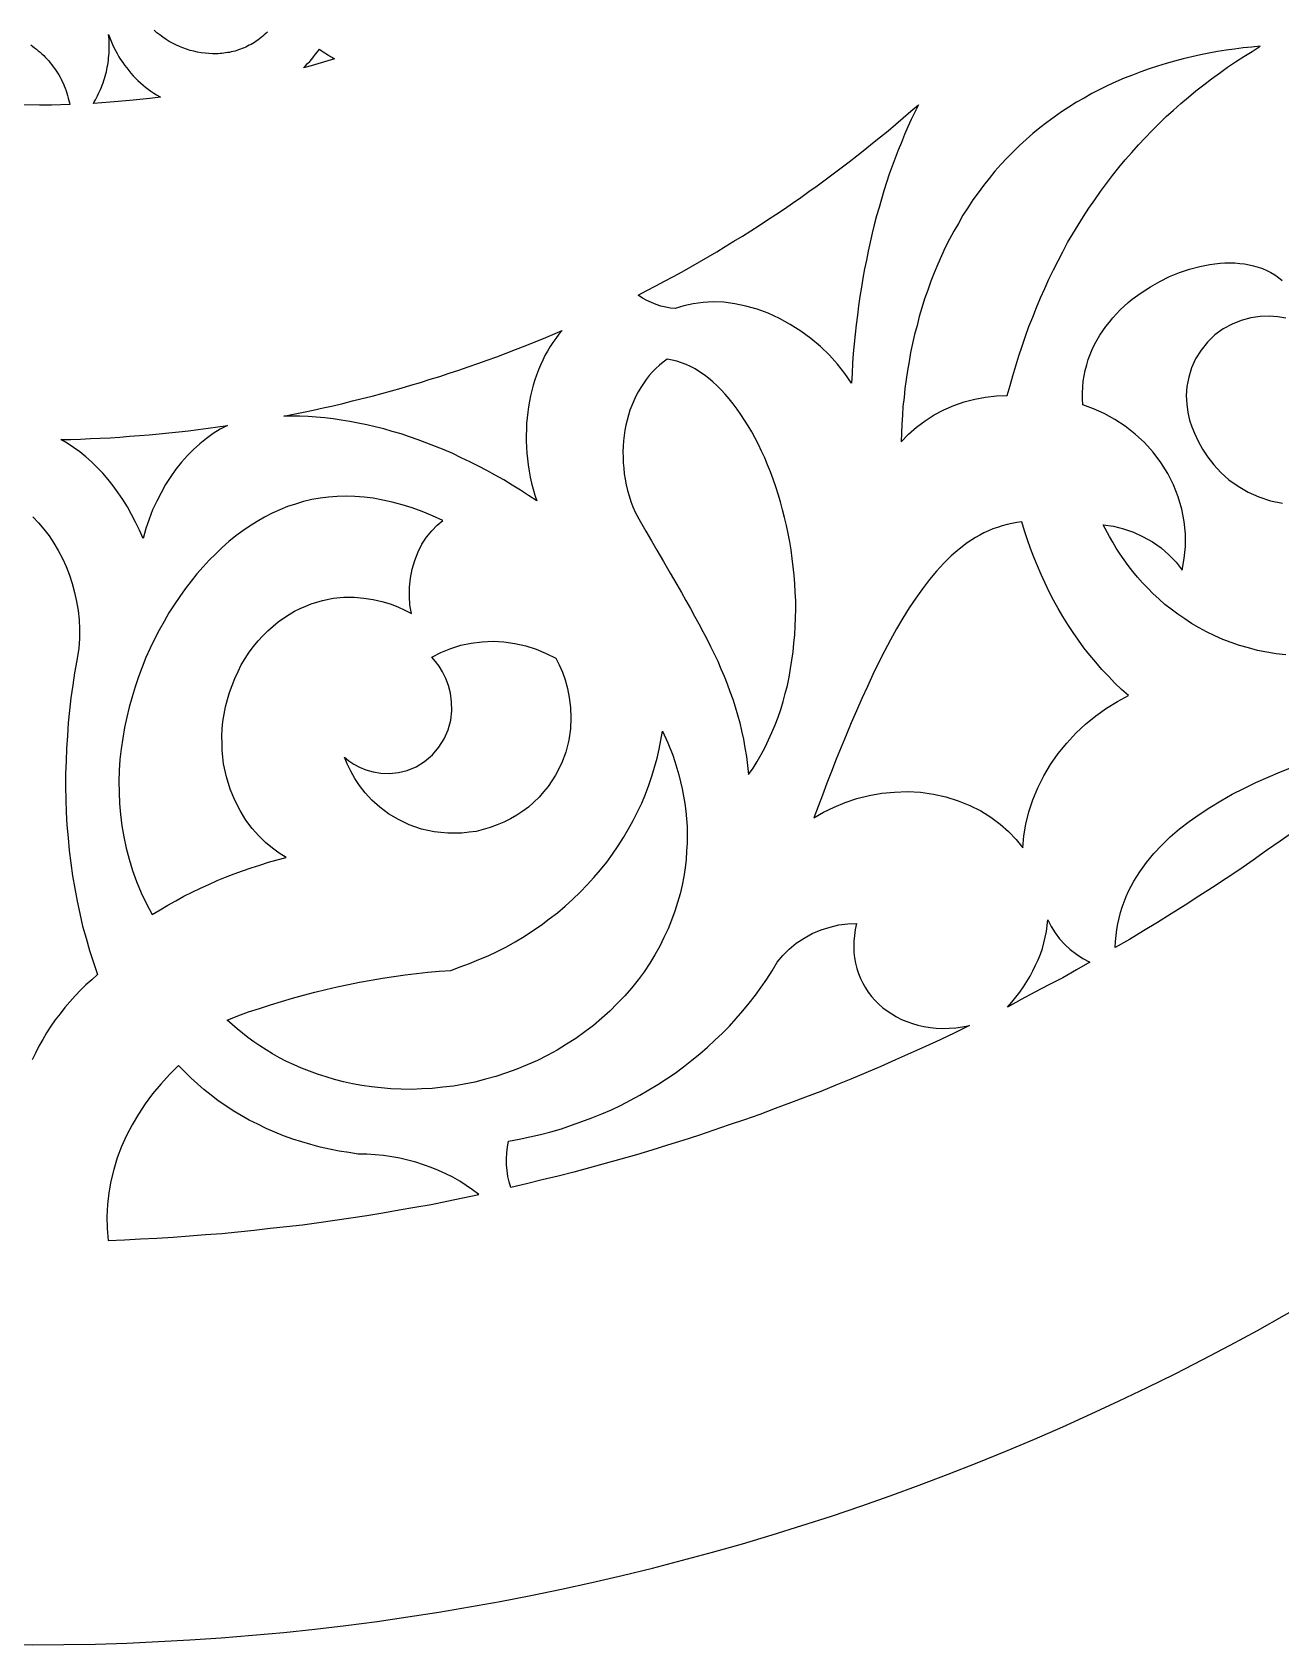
# Model space of a CAD drawing. Extents: x -1903 to -234, y -575 to 545.
# Drawn here: x -424.1 to -330.8, y -155.8 to -35.4 of the extents above; entities that cross this region are included whole.
import ezdxf

# ---------------------------------------------------------------- set-up
doc = ezdxf.new("R2010")
doc.units = 0
doc.layers.add('LAYER_1', color=18, linetype='CONTINUOUS')

msp = doc.modelspace()

# ---------------------------------------------------------------- linework, layer by layer
at = {"layer": 'LAYER_1'}
for points in [[(-424.07, 224.18, 0.414214), (-614.07, 34.18, 0.414214), (-424.07, -155.82, 0.414214), (-234.07, 34.18, 0.414214)], [(-402.63, -36.64, 0.018035), (-401.51, -37.34), (-401.74, -37.42), (-403.25, -37.87), (-403.81, -38.03), (-403.66, -37.88), (-403.51, -37.71), (-403.35, -37.54), (-403.2, -37.37), (-403.06, -37.19), (-402.91, -37.01), (-402.77, -36.82)]]:
    msp.add_lwpolyline(points, format="xyb", close=True, dxfattribs=at)
for points in [[(-418.28, -35.78), (-418.18, -36.02), (-418.08, -36.27), (-417.97, -36.5), (-417.85, -36.74), (-417.73, -36.96), (-417.6, -37.19), (-417.47, -37.41), (-417.32, -37.62), (-417.18, -37.83), (-417.02, -38.03), (-416.87, -38.23), (-416.7, -38.43), (-416.53, -38.61), (-416.36, -38.8), (-416.18, -38.97), (-415.99, -39.14), (-415.8, -39.31), (-415.61, -39.47), (-415.41, -39.62), (-415.21, -39.77), (-415, -39.91), (-414.79, -40.04), (-414.57, -40.17), (-414.5, -40.21), (-415.3, -40.31), (-416.78, -40.47), (-418.26, -40.6), (-419.51, -40.68), (-419.44, -40.56), (-419.35, -40.41), (-419.27, -40.26), (-419.19, -40.11), (-419.12, -39.95), (-419.04, -39.79), (-418.97, -39.63), (-418.91, -39.47), (-418.84, -39.31), (-418.78, -39.15), (-418.73, -38.98), (-418.68, -38.82), (-418.63, -38.65), (-418.58, -38.48), (-418.54, -38.31), (-418.5, -38.14), (-418.47, -37.97), (-418.44, -37.8), (-418.41, -37.63), (-418.39, -37.46), (-418.37, -37.28), (-418.35, -37.11), (-418.34, -36.93), (-418.33, -36.76), (-418.32, -36.58), (-418.32, -36.41), (-418.32, -36.23), (-418.33, -36.06), (-418.34, -35.88), (-418.35, -35.7), (-418.37, -35.53)], [(-332.35, -36.41), (-332.98, -36.48), (-333.62, -36.54), (-334.27, -36.62), (-334.91, -36.7), (-335.55, -36.81), (-336.19, -36.92), (-336.83, -37.06), (-337.47, -37.2), (-338.11, -37.36), (-338.76, -37.52), (-339.39, -37.7), (-340.03, -37.89), (-340.66, -38.11), (-341.28, -38.32), (-341.9, -38.57), (-342.52, -38.8), (-343.14, -39.07), (-343.74, -39.34), (-344.34, -39.65), (-344.93, -39.95), (-345.51, -40.28), (-346.09, -40.6), (-346.65, -40.96), (-347.21, -41.32), (-347.75, -41.71), (-348.29, -42.1), (-348.82, -42.51), (-349.34, -42.92), (-349.84, -43.37), (-350.34, -43.82), (-350.81, -44.29), (-351.29, -44.76), (-351.74, -45.25), (-352.19, -45.75), (-352.61, -46.28), (-353.03, -46.81), (-353.43, -47.35), (-353.83, -47.89), (-354.2, -48.47), (-354.56, -49.04), (-354.9, -49.64), (-355.25, -50.22), (-355.56, -50.83), (-355.88, -51.44), (-356.16, -52.07), (-356.44, -52.7), (-356.7, -53.34), (-356.96, -53.97), (-357.19, -54.62), (-357.42, -55.27), (-357.62, -55.94), (-357.82, -56.61), (-357.99, -57.27), (-358.17, -57.94), (-358.32, -58.61), (-358.47, -59.28), (-358.58, -59.95), (-358.71, -60.63), (-358.8, -61.31), (-358.89, -61.98), (-358.96, -62.65), (-359.04, -63.32), (-359.08, -63.98), (-359.13, -64.65), (-359.15, -65.31), (-359.18, -65.97), (-358.63, -65.4), (-358.04, -64.87), (-357.39, -64.39), (-356.71, -63.95), (-356, -63.57), (-355.25, -63.24), (-354.48, -62.98), (-353.68, -62.78), (-352.87, -62.62), (-352.06, -62.53), (-351.25, -62.51), (-351.04, -61.76), (-350.84, -61.02), (-350.61, -60.29), (-350.39, -59.54), (-350.15, -58.81), (-349.9, -58.08), (-349.63, -57.35), (-349.35, -56.64), (-349.06, -55.92), (-348.77, -55.21), (-348.45, -54.5), (-348.14, -53.8), (-347.79, -53.12), (-347.45, -52.44), (-347.09, -51.76), (-346.74, -51.08), (-346.35, -50.43), (-345.96, -49.78), (-345.55, -49.14), (-345.15, -48.5), (-344.72, -47.88), (-344.29, -47.26), (-343.83, -46.66), (-343.39, -46.06), (-342.92, -45.48), (-342.45, -44.89), (-341.95, -44.34), (-341.46, -43.78), (-340.95, -43.24), (-340.44, -42.7), (-339.91, -42.18), (-339.38, -41.67), (-338.83, -41.18), (-338.28, -40.68), (-337.72, -40.21), (-337.16, -39.73), (-336.57, -39.29), (-335.99, -38.84), (-335.4, -38.42), (-334.81, -37.98), (-334.2, -37.58), (-333.59, -37.17), (-332.96, -36.8)], [(-357.88, -40.78), (-358.15, -41.33), (-358.43, -41.88), (-358.68, -42.44), (-358.93, -43.01), (-359.16, -43.6), (-359.4, -44.18), (-359.63, -44.77), (-359.85, -45.36), (-360.06, -45.97), (-360.27, -46.58), (-360.46, -47.21), (-360.65, -47.83), (-360.83, -48.46), (-361.01, -49.09), (-361.18, -49.74), (-361.34, -50.38), (-361.49, -51.05), (-361.63, -51.71), (-361.77, -52.38), (-361.91, -53.04), (-362.03, -53.73), (-362.15, -54.41), (-362.25, -55.1), (-362.36, -55.8), (-362.44, -56.51), (-362.54, -57.21), (-362.61, -57.93), (-362.69, -58.64), (-362.75, -59.37), (-362.81, -60.09), (-362.84, -60.83), (-362.88, -61.57), (-363.38, -60.86), (-363.93, -60.16), (-364.54, -59.49), (-365.21, -58.85), (-365.92, -58.25), (-366.67, -57.69), (-367.46, -57.19), (-368.27, -56.74), (-369.1, -56.36), (-369.93, -56.06), (-370.77, -55.82), (-371.6, -55.65), (-372.42, -55.54), (-373.21, -55.51), (-373.97, -55.55), (-374.7, -55.65), (-375.4, -55.8), (-376.05, -56.01), (-376.41, -55.97), (-376.76, -55.91), (-377.12, -55.82), (-377.47, -55.7), (-377.82, -55.56), (-378.16, -55.4), (-378.5, -55.22), (-378.83, -55), (-378.17, -54.66), (-377.51, -54.31), (-376.85, -53.96), (-376.19, -53.61), (-375.53, -53.25), (-374.89, -52.88), (-374.24, -52.51), (-373.59, -52.14), (-372.94, -51.76), (-372.31, -51.37), (-371.67, -50.98), (-371.03, -50.59), (-370.4, -50.2), (-369.78, -49.79), (-369.15, -49.38), (-368.53, -48.97), (-367.9, -48.56), (-367.29, -48.13), (-366.68, -47.7), (-366.07, -47.27), (-365.46, -46.84), (-364.86, -46.4), (-364.26, -45.95), (-363.66, -45.5), (-363.07, -45.05), (-362.48, -44.59), (-361.9, -44.13), (-361.31, -43.66), (-360.73, -43.19), (-360.15, -42.72), (-359.58, -42.23), (-359.02, -41.75), (-358.45, -41.26)], [(-384.5, -57.65), (-384.74, -57.93), (-384.97, -58.23), (-385.19, -58.53), (-385.4, -58.85), (-385.59, -59.18), (-385.78, -59.52), (-385.95, -59.87), (-386.11, -60.23), (-386.26, -60.59), (-386.4, -60.97), (-386.53, -61.34), (-386.65, -61.73), (-386.76, -62.12), (-386.85, -62.52), (-386.93, -62.92), (-387.01, -63.34), (-387.07, -63.75), (-387.11, -64.18), (-387.15, -64.6), (-387.17, -65.04), (-387.18, -65.47), (-387.18, -65.91), (-387.16, -66.35), (-387.13, -66.8), (-387.09, -67.24), (-387.03, -67.69), (-386.96, -68.14), (-386.88, -68.59), (-386.78, -69.04), (-386.66, -69.49), (-386.53, -69.94), (-386.39, -70.38), (-387, -69.98), (-387.61, -69.57), (-388.24, -69.19), (-388.86, -68.81), (-389.49, -68.46), (-390.11, -68.11), (-390.75, -67.79), (-391.38, -67.46), (-392.03, -67.15), (-392.67, -66.84), (-393.31, -66.57), (-393.95, -66.3), (-394.6, -66.06), (-395.24, -65.81), (-395.89, -65.59), (-396.53, -65.37), (-397.18, -65.18), (-397.82, -65), (-398.45, -64.85), (-399.09, -64.69), (-399.73, -64.56), (-400.36, -64.43), (-400.99, -64.34), (-401.61, -64.24), (-402.23, -64.18), (-402.86, -64.11), (-403.47, -64.08), (-404.08, -64.04), (-404.68, -64.04), (-405.29, -64.04), (-404.55, -63.89), (-403.81, -63.74), (-403.08, -63.59), (-402.34, -63.43), (-401.61, -63.26), (-400.88, -63.09), (-400.15, -62.91), (-399.42, -62.73), (-398.69, -62.54), (-397.97, -62.34), (-397.24, -62.15), (-396.52, -61.95), (-395.8, -61.74), (-395.08, -61.52), (-394.36, -61.29), (-393.64, -61.07), (-392.93, -60.84), (-392.22, -60.6), (-391.51, -60.36), (-390.8, -60.11), (-390.09, -59.87), (-389.38, -59.6), (-388.68, -59.33), (-387.98, -59.07), (-387.27, -58.8), (-386.58, -58.52), (-385.89, -58.23), (-385.19, -57.94)], [(-376.64, -59.79), (-376.94, -60), (-377.23, -60.23), (-377.5, -60.48), (-377.75, -60.74), (-377.99, -61.01), (-378.22, -61.3), (-378.43, -61.6), (-378.63, -61.91), (-378.82, -62.23), (-378.99, -62.55), (-379.15, -62.89), (-379.3, -63.24), (-379.43, -63.59), (-379.55, -63.96), (-379.65, -64.33), (-379.74, -64.71), (-379.81, -65.1), (-379.87, -65.49), (-379.91, -65.89), (-379.94, -66.29), (-379.96, -66.7), (-379.95, -67.11), (-379.94, -67.52), (-379.9, -67.93), (-379.86, -68.35), (-379.79, -68.76), (-379.71, -69.17), (-379.61, -69.59), (-379.5, -70), (-379.36, -70.41), (-379.21, -70.82), (-379.05, -71.22), (-378.64, -71.93), (-378.24, -72.64), (-377.83, -73.35), (-377.43, -74.05), (-376.93, -74.91), (-376.44, -75.76), (-375.94, -76.61), (-375.59, -77.22), (-375.25, -77.82), (-374.92, -78.4), (-374.6, -78.98), (-374.29, -79.55), (-373.98, -80.12), (-373.7, -80.68), (-373.41, -81.24), (-373.14, -81.8), (-372.88, -82.35), (-372.64, -82.91), (-372.39, -83.47), (-372.18, -84.04), (-371.96, -84.6), (-371.76, -85.18), (-371.57, -85.76), (-371.4, -86.35), (-371.23, -86.95), (-371.09, -87.56), (-370.95, -88.18), (-370.84, -88.82), (-370.73, -89.47), (-370.65, -90.13), (-370.58, -90.82), (-370.24, -90.33), (-369.93, -89.83), (-369.63, -89.31), (-369.34, -88.77), (-369.08, -88.23), (-368.83, -87.67), (-368.59, -87.11), (-368.37, -86.53), (-368.17, -85.95), (-367.99, -85.36), (-367.83, -84.76), (-367.67, -84.15), (-367.55, -83.53), (-367.43, -82.9), (-367.33, -82.28), (-367.24, -81.65), (-367.18, -81.01), (-367.12, -80.38), (-367.09, -79.74), (-367.06, -79.11), (-367.05, -78.47), (-367.05, -77.84), (-367.08, -77.2), (-367.11, -76.56), (-367.17, -75.93), (-367.23, -75.29), (-367.31, -74.67), (-367.39, -74.04), (-367.5, -73.43), (-367.61, -72.81), (-367.74, -72.21), (-367.88, -71.61), (-368.03, -71.03), (-368.19, -70.44), (-368.36, -69.87), (-368.54, -69.31), (-368.74, -68.76), (-368.94, -68.21), (-369.15, -67.69), (-369.37, -67.16), (-369.6, -66.66), (-369.84, -66.17), (-370.08, -65.69), (-370.34, -65.22), (-370.6, -64.77), (-370.87, -64.33), (-371.15, -63.92), (-371.43, -63.51), (-371.72, -63.13), (-372.01, -62.76), (-372.32, -62.41), (-372.62, -62.08), (-372.93, -61.77), (-373.25, -61.47), (-373.57, -61.2), (-373.9, -60.95), (-374.23, -60.73), (-374.56, -60.52), (-374.9, -60.34), (-375.24, -60.18), (-375.58, -60.05), (-375.93, -59.94), (-376.29, -59.85)], [(-409.48, -64.74), (-410.03, -65.02), (-410.55, -65.34), (-411.06, -65.71), (-411.56, -66.1), (-412.03, -66.53), (-412.49, -66.98), (-412.92, -67.48), (-413.34, -68), (-413.73, -68.56), (-414.11, -69.15), (-414.45, -69.76), (-414.78, -70.39), (-415.08, -71.05), (-415.35, -71.73), (-415.59, -72.44), (-415.8, -73.18), (-416.06, -72.56), (-416.35, -71.96), (-416.65, -71.38), (-416.97, -70.82), (-417.3, -70.28), (-417.66, -69.76), (-418.03, -69.25), (-418.41, -68.77), (-418.81, -68.31), (-419.22, -67.87), (-419.65, -67.46), (-420.08, -67.08), (-420.53, -66.72), (-420.99, -66.39), (-421.46, -66.07), (-421.94, -65.79), (-421.2, -65.78), (-420.47, -65.75), (-419.73, -65.72), (-419, -65.68), (-418.26, -65.65), (-417.53, -65.6), (-416.8, -65.54), (-416.06, -65.49), (-415.33, -65.43), (-414.6, -65.37), (-413.86, -65.29), (-413.13, -65.21), (-412.4, -65.13), (-411.67, -65.05), (-410.94, -64.95), (-410.21, -64.84)], [(-393.4, -71.84), (-394.18, -71.48), (-394.95, -71.16), (-395.71, -70.89), (-396.45, -70.66), (-397.18, -70.48), (-397.89, -70.31), (-398.6, -70.18), (-399.29, -70.09), (-399.97, -70.05), (-400.63, -70.03), (-401.29, -70.05), (-401.94, -70.09), (-402.57, -70.17), (-403.19, -70.28), (-403.81, -70.43), (-404.41, -70.61), (-405, -70.8), (-405.58, -71.03), (-406.16, -71.29), (-406.72, -71.59), (-407.27, -71.91), (-407.81, -72.24), (-408.34, -72.6), (-408.87, -72.99), (-409.38, -73.41), (-409.88, -73.85), (-410.37, -74.32), (-410.85, -74.79), (-411.31, -75.29), (-411.77, -75.82), (-412.21, -76.36), (-412.65, -76.93), (-413.06, -77.52), (-413.47, -78.13), (-413.86, -78.74), (-414.23, -79.38), (-414.59, -80.03), (-414.94, -80.69), (-415.27, -81.38), (-415.58, -82.08), (-415.87, -82.79), (-416.14, -83.52), (-416.39, -84.26), (-416.62, -85.01), (-416.83, -85.77), (-417.02, -86.54), (-417.18, -87.31), (-417.32, -88.1), (-417.43, -88.9), (-417.52, -89.7), (-417.57, -90.51), (-417.6, -91.33), (-417.59, -92.15), (-417.56, -92.97), (-417.49, -93.8), (-417.38, -94.64), (-417.24, -95.47), (-417.06, -96.31), (-416.84, -97.14), (-416.58, -97.98), (-416.28, -98.81), (-415.94, -99.64), (-415.55, -100.47), (-415.11, -101.28), (-414.52, -100.93), (-413.94, -100.57), (-413.34, -100.24), (-412.74, -99.91), (-412.12, -99.61), (-411.51, -99.31), (-410.89, -99.03), (-410.27, -98.74), (-409.63, -98.48), (-409, -98.23), (-408.36, -98), (-407.72, -97.78), (-407.07, -97.58), (-406.42, -97.36), (-405.77, -97.19), (-405.12, -97.01), (-405.63, -96.68), (-406.14, -96.31), (-406.65, -95.88), (-407.15, -95.39), (-407.64, -94.84), (-408.11, -94.21), (-408.55, -93.51), (-408.95, -92.74), (-409.29, -91.9), (-409.57, -90.99), (-409.78, -90.02), (-409.83, -89.51), (-409.89, -89), (-409.9, -88.47), (-409.92, -87.94), (-409.88, -87.4), (-409.84, -86.86), (-409.74, -86.31), (-409.65, -85.76), (-409.5, -85.22), (-409.35, -84.68), (-409.15, -84.16), (-408.95, -83.63), (-408.7, -83.12), (-408.46, -82.62), (-408.16, -82.15), (-407.87, -81.68), (-407.54, -81.25), (-407.2, -80.82), (-406.84, -80.44), (-406.48, -80.07), (-406.09, -79.74), (-405.7, -79.41), (-405.3, -79.13), (-404.89, -78.85), (-404.48, -78.62), (-404.06, -78.4), (-403.65, -78.23), (-403.23, -78.06), (-402.4, -77.81), (-401.59, -77.65), (-400.8, -77.57), (-400.03, -77.57), (-399.3, -77.63), (-398.62, -77.74), (-397.97, -77.88), (-397.35, -78.07), (-396.78, -78.29), (-396.25, -78.53), (-395.75, -78.79), (-395.86, -78.15), (-395.9, -77.48), (-395.89, -76.81), (-395.82, -76.14), (-395.69, -75.47), (-395.5, -74.82), (-395.26, -74.19), (-394.97, -73.61), (-394.62, -73.08), (-394.24, -72.61), (-393.83, -72.19)], [(-350.17, -71.94), (-350.54, -71.99), (-350.91, -72.06), (-351.27, -72.14), (-351.62, -72.24), (-351.97, -72.35), (-352.32, -72.47), (-352.66, -72.61), (-352.99, -72.76), (-353.31, -72.93), (-353.63, -73.11), (-354.25, -73.51), (-354.85, -73.98), (-355.43, -74.48), (-356, -75.03), (-356.54, -75.62), (-357.07, -76.25), (-357.59, -76.93), (-358.08, -77.64), (-358.58, -78.37), (-359.06, -79.14), (-359.52, -79.94), (-359.98, -80.76), (-360.42, -81.61), (-360.86, -82.47), (-361.29, -83.34), (-361.7, -84.23), (-362.11, -85.13), (-362.51, -86.05), (-362.9, -86.96), (-363.28, -87.86), (-363.66, -88.77), (-364.02, -89.67), (-364.38, -90.58), (-364.72, -91.47), (-365.06, -92.35), (-365.38, -93.19), (-365.71, -94.04), (-364.97, -93.62), (-364.18, -93.24), (-363.35, -92.89), (-362.48, -92.6), (-361.57, -92.37), (-360.63, -92.21), (-359.67, -92.12), (-358.7, -92.09), (-357.73, -92.14), (-356.77, -92.27), (-355.83, -92.48), (-354.92, -92.77), (-354.05, -93.12), (-353.23, -93.53), (-352.48, -94), (-351.78, -94.51), (-351.15, -95.07), (-350.59, -95.66), (-350.1, -96.28), (-350.02, -95.4), (-349.86, -94.51), (-349.64, -93.61), (-349.33, -92.71), (-348.96, -91.81), (-348.53, -90.92), (-348.02, -90.06), (-347.44, -89.24), (-346.8, -88.47), (-346.12, -87.73), (-345.4, -87.05), (-344.63, -86.42), (-343.84, -85.86), (-343.02, -85.37), (-342.2, -84.92), (-342.71, -84.45), (-343.22, -83.98), (-343.7, -83.47), (-344.18, -82.97), (-344.64, -82.43), (-345.09, -81.9), (-345.52, -81.34), (-345.94, -80.78), (-346.34, -80.2), (-346.73, -79.61), (-347.1, -79.01), (-347.46, -78.4), (-347.79, -77.78), (-348.13, -77.16), (-348.43, -76.52), (-348.73, -75.88), (-349, -75.23), (-349.27, -74.58), (-349.51, -73.93), (-349.75, -73.27), (-349.96, -72.6)], [(-384.96, -82.12), (-384.71, -82.62), (-384.48, -83.16), (-384.27, -83.75), (-384.1, -84.39), (-383.96, -85.07), (-383.87, -85.8), (-383.84, -86.58), (-383.88, -87.4), (-384, -88.25), (-384.22, -89.13), (-384.55, -90), (-384.99, -90.86), (-385.27, -91.28), (-385.55, -91.7), (-385.88, -92.1), (-386.22, -92.5), (-386.61, -92.87), (-387, -93.24), (-387.44, -93.55), (-387.88, -93.86), (-388.36, -94.12), (-388.84, -94.38), (-389.35, -94.58), (-389.86, -94.78), (-390.39, -94.93), (-390.92, -95.07), (-391.45, -95.13), (-391.99, -95.2), (-392.51, -95.2), (-393.04, -95.2), (-393.55, -95.15), (-394.05, -95.1), (-395.01, -94.89), (-395.91, -94.58), (-396.73, -94.18), (-397.47, -93.74), (-398.12, -93.24), (-398.7, -92.72), (-399.2, -92.19), (-399.63, -91.64), (-399.99, -91.1), (-400.29, -90.56), (-400.55, -90.02), (-400.75, -89.51), (-400.43, -89.78), (-400.05, -90.03), (-399.63, -90.26), (-399.15, -90.46), (-398.61, -90.61), (-398.03, -90.71), (-397.4, -90.73), (-396.73, -90.67), (-396.06, -90.51), (-395.4, -90.23), (-394.77, -89.84), (-394.19, -89.35), (-393.7, -88.78), (-393.3, -88.15), (-393, -87.47), (-392.82, -86.76), (-392.74, -86.06), (-392.75, -85.38), (-392.84, -84.74), (-392.99, -84.16), (-393.19, -83.63), (-393.43, -83.15), (-393.68, -82.73), (-393.95, -82.37), (-394.23, -82.05), (-393.55, -81.69), (-392.82, -81.39), (-392.07, -81.16), (-391.28, -80.99), (-390.47, -80.9), (-389.66, -80.86), (-388.84, -80.9), (-388.02, -81.02), (-387.22, -81.21), (-386.43, -81.46), (-385.68, -81.77)], [(-376.99, -87.57), (-376.6, -88.44), (-376.24, -89.36), (-376.08, -89.85), (-375.92, -90.33), (-375.78, -90.84), (-375.65, -91.36), (-375.54, -91.89), (-375.42, -92.42), (-375.34, -92.98), (-375.26, -93.54), (-375.22, -94.12), (-375.17, -94.7), (-375.17, -95.3), (-375.16, -95.91), (-375.2, -96.53), (-375.23, -97.15), (-375.32, -97.79), (-375.4, -98.42), (-375.54, -99.07), (-375.68, -99.72), (-375.87, -100.38), (-376.07, -101.03), (-376.32, -101.68), (-376.58, -102.33), (-376.89, -102.98), (-377.2, -103.63), (-377.58, -104.27), (-377.95, -104.91), (-378.38, -105.54), (-378.82, -106.16), (-379.32, -106.76), (-379.82, -107.35), (-380.38, -107.92), (-380.93, -108.48), (-381.54, -109.02), (-382.15, -109.56), (-382.81, -110.04), (-383.47, -110.52), (-384.17, -110.96), (-384.87, -111.4), (-385.61, -111.79), (-386.34, -112.18), (-387.11, -112.5), (-387.87, -112.82), (-388.66, -113.09), (-389.44, -113.36), (-390.23, -113.58), (-391.02, -113.8), (-391.82, -113.94), (-392.62, -114.08), (-393.41, -114.17), (-394.2, -114.26), (-394.98, -114.3), (-395.75, -114.34), (-396.52, -114.31), (-397.28, -114.28), (-398.01, -114.21), (-398.74, -114.14), (-399.45, -114.03), (-400.15, -113.92), (-400.82, -113.77), (-401.49, -113.6), (-402.13, -113.4), (-402.77, -113.2), (-403.37, -112.97), (-403.96, -112.74), (-404.52, -112.49), (-405.08, -112.24), (-405.6, -111.97), (-406.12, -111.68), (-406.6, -111.38), (-407.08, -111.08), (-407.52, -110.77), (-407.97, -110.45), (-408.78, -109.81), (-409.52, -109.15), (-408.72, -108.85), (-407.92, -108.55), (-407.1, -108.29), (-406.29, -108.02), (-405.46, -107.77), (-404.64, -107.51), (-403.81, -107.29), (-402.98, -107.07), (-402.14, -106.88), (-401.3, -106.68), (-400.46, -106.5), (-399.62, -106.32), (-398.77, -106.17), (-397.92, -106.03), (-397.07, -105.91), (-396.22, -105.77), (-395.37, -105.67), (-394.52, -105.57), (-393.67, -105.51), (-392.82, -105.44), (-392.12, -105.19), (-391.41, -104.93), (-390.72, -104.64), (-390.02, -104.35), (-389.34, -104.02), (-388.66, -103.69), (-388, -103.3), (-387.34, -102.91), (-386.7, -102.48), (-386.07, -102.06), (-385.46, -101.6), (-384.85, -101.15), (-384.27, -100.64), (-383.7, -100.13), (-383.16, -99.6), (-382.63, -99.06), (-382.13, -98.5), (-381.63, -97.94), (-381.17, -97.35), (-380.73, -96.75), (-380.32, -96.13), (-379.91, -95.51), (-379.55, -94.87), (-379.19, -94.24), (-378.87, -93.59), (-378.55, -92.94), (-378.28, -92.28), (-378.02, -91.61), (-377.8, -90.94), (-377.59, -90.26), (-377.41, -89.59), (-377.24, -88.92), (-377.12, -88.24)], [(-362.5, -101.94), (-362.6, -102.39), (-362.66, -102.83), (-362.7, -103.26), (-362.71, -103.68), (-362.7, -104.1), (-362.65, -104.51), (-362.58, -104.91), (-362.48, -105.3), (-362.36, -105.68), (-362.22, -106.05), (-362.04, -106.4), (-361.85, -106.75), (-361.63, -107.07), (-361.39, -107.39), (-361.13, -107.68), (-360.85, -107.96), (-360.55, -108.23), (-360.23, -108.47), (-359.88, -108.7), (-359.52, -108.91), (-359.15, -109.1), (-358.75, -109.26), (-358.34, -109.41), (-357.92, -109.53), (-357.48, -109.63), (-357.02, -109.71), (-356.55, -109.76), (-356.08, -109.78), (-355.59, -109.77), (-355.1, -109.73), (-354.6, -109.67), (-354.08, -109.57), (-355.17, -110.11), (-356.27, -110.63), (-357.37, -111.13), (-358.48, -111.63), (-359.59, -112.13), (-360.69, -112.63), (-361.82, -113.09), (-362.94, -113.56), (-364.06, -114.02), (-365.18, -114.48), (-366.31, -114.91), (-367.45, -115.34), (-368.59, -115.77), (-369.72, -116.2), (-370.87, -116.6), (-372.01, -116.99), (-373.16, -117.39), (-374.31, -117.78), (-375.47, -118.15), (-376.63, -118.5), (-377.79, -118.86), (-378.95, -119.22), (-380.11, -119.55), (-381.28, -119.87), (-382.45, -120.19), (-383.63, -120.52), (-384.8, -120.82), (-385.98, -121.1), (-387.16, -121.39), (-388.34, -121.67), (-388.46, -121.25), (-388.55, -120.83), (-388.61, -120.4), (-388.65, -119.96), (-388.65, -119.52), (-388.63, -119.08), (-388.58, -118.63), (-388.5, -118.19), (-387.7, -118.04), (-386.9, -117.88), (-386.11, -117.69), (-385.33, -117.5), (-384.55, -117.27), (-383.79, -117.01), (-383.03, -116.74), (-382.28, -116.46), (-381.54, -116.16), (-380.81, -115.85), (-380.09, -115.51), (-379.39, -115.14), (-378.7, -114.76), (-378.02, -114.37), (-377.35, -113.96), (-376.69, -113.54), (-376.05, -113.11), (-375.42, -112.64), (-374.82, -112.16), (-374.22, -111.68), (-373.64, -111.17), (-373.08, -110.66), (-372.53, -110.14), (-372, -109.6), (-371.49, -109.04), (-371, -108.47), (-370.52, -107.88), (-370.06, -107.29), (-369.63, -106.69), (-369.21, -106.09), (-368.81, -105.47), (-368.43, -104.83), (-368.02, -104.33), (-367.54, -103.85), (-367.01, -103.42), (-366.43, -103.03), (-365.81, -102.69), (-365.16, -102.42), (-364.49, -102.21), (-363.82, -102.05), (-363.15, -101.96)], [(-348.23, -101.66), (-347.97, -102.17), (-347.68, -102.64), (-347.34, -103.09), (-346.96, -103.51), (-346.55, -103.89), (-346.09, -104.24), (-345.6, -104.56), (-345.08, -104.83), (-346.09, -105.41), (-347.11, -105.99), (-348.14, -106.53), (-349.18, -107.08), (-350.21, -107.63), (-351.24, -108.18), (-350.92, -107.81), (-350.61, -107.44), (-350.32, -107.06), (-350.04, -106.67), (-349.79, -106.28), (-349.55, -105.88), (-349.33, -105.47), (-349.13, -105.06), (-348.94, -104.65), (-348.78, -104.23), (-348.63, -103.82), (-348.51, -103.39), (-348.41, -102.96), (-348.33, -102.53), (-348.27, -102.09)], [(-390.72, -122.19), (-391.18, -121.83), (-391.66, -121.5), (-392.15, -121.19), (-392.66, -120.9), (-393.19, -120.63), (-393.73, -120.39), (-394.28, -120.17), (-394.84, -119.97), (-395.42, -119.78), (-396.01, -119.61), (-396.61, -119.48), (-397.22, -119.36), (-397.83, -119.27), (-398.46, -119.21), (-399.09, -119.17), (-399.72, -119.16), (-400.44, -119.05), (-401.15, -118.94), (-401.86, -118.79), (-402.56, -118.64), (-403.26, -118.45), (-403.95, -118.26), (-404.62, -118.04), (-405.3, -117.8), (-405.95, -117.53), (-406.6, -117.25), (-407.23, -116.94), (-407.86, -116.62), (-408.46, -116.28), (-409.06, -115.94), (-409.62, -115.56), (-410.19, -115.18), (-410.72, -114.77), (-411.25, -114.35), (-411.74, -113.91), (-412.24, -113.47), (-412.69, -113), (-413.14, -112.54), (-413.83, -113.23), (-414.47, -113.94), (-415.08, -114.67), (-415.63, -115.41), (-416.15, -116.18), (-416.61, -116.97), (-417.03, -117.78), (-417.4, -118.61), (-417.72, -119.45), (-417.99, -120.31), (-418.2, -121.18), (-418.36, -122.06), (-418.46, -122.94), (-418.5, -123.83), (-418.49, -124.72), (-418.41, -125.62), (-417.19, -125.56), (-415.98, -125.5), (-414.77, -125.44), (-413.55, -125.37), (-412.34, -125.28), (-411.13, -125.18), (-409.92, -125.09), (-408.71, -124.98), (-407.51, -124.85), (-406.3, -124.71), (-405.09, -124.58), (-403.89, -124.44), (-402.68, -124.27), (-401.48, -124.1), (-400.28, -123.93), (-399.08, -123.76), (-397.88, -123.55), (-396.68, -123.34), (-395.49, -123.13), (-394.29, -122.92), (-393.1, -122.68), (-391.91, -122.44)]]:
    msp.add_lwpolyline(points, close=True, dxfattribs=at)
for points in [[(-406.51, -35.35), (-406.62, -35.46), (-406.74, -35.57), (-406.86, -35.67), (-406.98, -35.77), (-407.1, -35.86), (-407.22, -35.95), (-407.35, -36.04), (-407.47, -36.12), (-407.6, -36.2), (-407.73, -36.27), (-407.86, -36.34), (-407.99, -36.41), (-408.12, -36.47), (-408.25, -36.53), (-408.39, -36.58), (-408.52, -36.64), (-408.66, -36.68), (-408.79, -36.73), (-408.93, -36.77), (-409.07, -36.8), (-409.21, -36.84), (-409.35, -36.87), (-409.49, -36.89), (-409.63, -36.91), (-409.77, -36.93), (-409.91, -36.95), (-410.05, -36.96), (-410.19, -36.97), (-410.33, -36.98), (-410.47, -36.98), (-410.61, -36.98), (-410.89, -36.96), (-411.17, -36.94), (-411.45, -36.9), (-411.73, -36.85), (-412.01, -36.79), (-412.28, -36.72), (-412.55, -36.63), (-412.82, -36.54), (-413.08, -36.43), (-413.34, -36.31), (-413.59, -36.19), (-413.84, -36.05), (-414.08, -35.9), (-414.32, -35.74), (-414.55, -35.57), (-414.77, -35.4), (-414.98, -35.21)], [(-424.19, -36.3), (-424.05, -36.41), (-423.9, -36.52), (-423.76, -36.63), (-423.62, -36.75), (-423.48, -36.86), (-423.35, -36.99), (-423.22, -37.11), (-423.09, -37.24), (-422.96, -37.38), (-422.84, -37.51), (-422.73, -37.65), (-422.61, -37.79), (-422.5, -37.94), (-422.39, -38.09), (-422.29, -38.24), (-422.19, -38.39), (-422.1, -38.55), (-422, -38.71), (-421.92, -38.87), (-421.83, -39.04), (-421.75, -39.21), (-421.68, -39.38), (-421.61, -39.55), (-421.54, -39.73), (-421.48, -39.91), (-421.43, -40.09), (-421.38, -40.28), (-421.33, -40.46), (-421.29, -40.65), (-421.26, -40.77), (-422.64, -40.81), (-423.54, -40.82), (-426.14, -40.79)], [(-330.45, -81.87), (-331.17, -81.8), (-331.87, -81.67), (-332.56, -81.54), (-333.23, -81.36), (-333.9, -81.18), (-334.53, -80.95), (-335.16, -80.72), (-335.76, -80.44), (-336.36, -80.16), (-336.92, -79.85), (-337.48, -79.54), (-338, -79.19), (-338.52, -78.84), (-339, -78.47), (-339.48, -78.1), (-339.92, -77.7), (-340.36, -77.31), (-340.76, -76.9), (-341.16, -76.49), (-341.52, -76.06), (-341.88, -75.64), (-342.21, -75.21), (-342.53, -74.77), (-342.82, -74.34), (-343.11, -73.9), (-343.37, -73.46), (-343.62, -73.03), (-344.08, -72.15), (-343.32, -72.27), (-342.56, -72.46), (-341.82, -72.72), (-341.09, -73.05), (-340.41, -73.44), (-339.76, -73.89), (-339.18, -74.4), (-338.64, -74.95), (-338.18, -75.55), (-338.03, -74.67), (-337.95, -73.77), (-337.95, -72.84), (-338.04, -71.91), (-338.21, -70.99), (-338.48, -70.07), (-338.83, -69.18), (-339.26, -68.32), (-339.78, -67.5), (-340.36, -66.73), (-341.01, -66.02), (-341.71, -65.38), (-342.45, -64.8), (-343.22, -64.29), (-344.01, -63.85), (-344.81, -63.49), (-345.6, -63.19), (-345.63, -62.74), (-345.63, -62.3), (-345.61, -61.87), (-345.57, -61.44), (-345.5, -61.03), (-345.42, -60.62), (-345.32, -60.22), (-345.2, -59.82), (-345.06, -59.44), (-344.9, -59.06), (-344.73, -58.7), (-344.54, -58.34), (-344.33, -58), (-344.11, -57.66), (-343.88, -57.34), (-343.62, -57.02), (-343.37, -56.71), (-343.1, -56.41), (-342.82, -56.11), (-342.52, -55.83), (-342.22, -55.56), (-341.91, -55.31), (-341.25, -54.82), (-340.56, -54.38), (-339.86, -53.98), (-339.13, -53.62), (-338.39, -53.32), (-337.63, -53.06), (-336.87, -52.87), (-336.49, -52.78), (-336.11, -52.71), (-335.74, -52.66), (-335.36, -52.62), (-334.99, -52.6), (-334.62, -52.59), (-334.25, -52.6), (-333.89, -52.63), (-333.54, -52.67), (-333.19, -52.73), (-332.85, -52.81), (-332.51, -52.91), (-332.19, -53.02), (-331.87, -53.16), (-331.56, -53.31), (-331.27, -53.49), (-330.98, -53.68), (-330.71, -53.9)], [(-330.45, -56.73), (-331.05, -56.62), (-331.7, -56.58), (-332.37, -56.6), (-333.06, -56.71), (-333.77, -56.89), (-334.46, -57.16), (-335.13, -57.53), (-335.74, -57.98), (-336.3, -58.52), (-336.77, -59.12), (-337.18, -59.76), (-337.48, -60.44), (-337.7, -61.13), (-337.83, -61.83), (-337.88, -62.5), (-337.85, -63.15), (-337.77, -63.76), (-337.64, -64.33), (-337.47, -64.84), (-337.26, -65.31), (-336.99, -65.9), (-336.67, -66.5), (-336.27, -67.1), (-335.82, -67.69), (-335.29, -68.25), (-334.69, -68.79), (-334.01, -69.28), (-333.27, -69.71), (-332.46, -70.08), (-331.6, -70.36), (-330.69, -70.55)], [(-424.04, -71.56), (-423.61, -72.01), (-423.2, -72.48), (-422.82, -72.99), (-422.46, -73.53), (-422.13, -74.09), (-421.82, -74.67), (-421.55, -75.28), (-421.3, -75.91), (-421.09, -76.55), (-420.91, -77.21), (-420.76, -77.88), (-420.65, -78.56), (-420.58, -79.25), (-420.54, -79.95), (-420.55, -80.66), (-420.59, -81.37), (-420.75, -82.29), (-420.92, -83.21), (-421.05, -84.14), (-421.18, -85.08), (-421.28, -86.02), (-421.38, -86.96), (-421.45, -87.91), (-421.52, -88.86), (-421.55, -89.81), (-421.58, -90.77), (-421.58, -91.72), (-421.57, -92.68), (-421.53, -93.63), (-421.49, -94.59), (-421.4, -95.54), (-421.32, -96.49), (-421.2, -97.44), (-421.07, -98.39), (-420.9, -99.33), (-420.73, -100.27), (-420.52, -101.2), (-420.31, -102.13), (-420.05, -103.04), (-419.79, -103.96), (-419.49, -104.85), (-419.19, -105.75), (-419.62, -106.14), (-420.06, -106.52), (-420.47, -106.93), (-420.88, -107.34), (-421.26, -107.78), (-421.65, -108.21), (-422, -108.68), (-422.36, -109.14), (-422.68, -109.62), (-423, -110.1), (-423.29, -110.6), (-423.57, -111.11), (-423.82, -111.62), (-424.07, -112.13)], [(-329.88, -95.1), (-330.88, -95.8), (-331.88, -96.5), (-332.88, -97.2), (-333.88, -97.9), (-334.9, -98.58), (-335.92, -99.24), (-336.94, -99.91), (-337.96, -100.58), (-339, -101.22), (-340.04, -101.86), (-341.08, -102.49), (-342.13, -103.13), (-343.18, -103.74), (-343.16, -103.29), (-343.11, -102.84), (-343.06, -102.4), (-342.98, -101.97), (-342.89, -101.54), (-342.79, -101.12), (-342.66, -100.71), (-342.52, -100.31), (-342.36, -99.92), (-342.19, -99.53), (-342, -99.15), (-341.8, -98.79), (-341.58, -98.42), (-341.35, -98.07), (-341.11, -97.73), (-340.85, -97.39), (-340.31, -96.72), (-339.71, -96.08), (-339.08, -95.47), (-338.39, -94.88), (-337.67, -94.33), (-336.91, -93.79), (-336.12, -93.27), (-335.31, -92.77), (-334.46, -92.29), (-333.58, -91.85), (-332.68, -91.42), (-331.77, -91), (-330.84, -90.6), (-329.89, -90.23)]]:
    msp.add_lwpolyline(points, dxfattribs=at)

doc.saveas('drawing.dxf')
